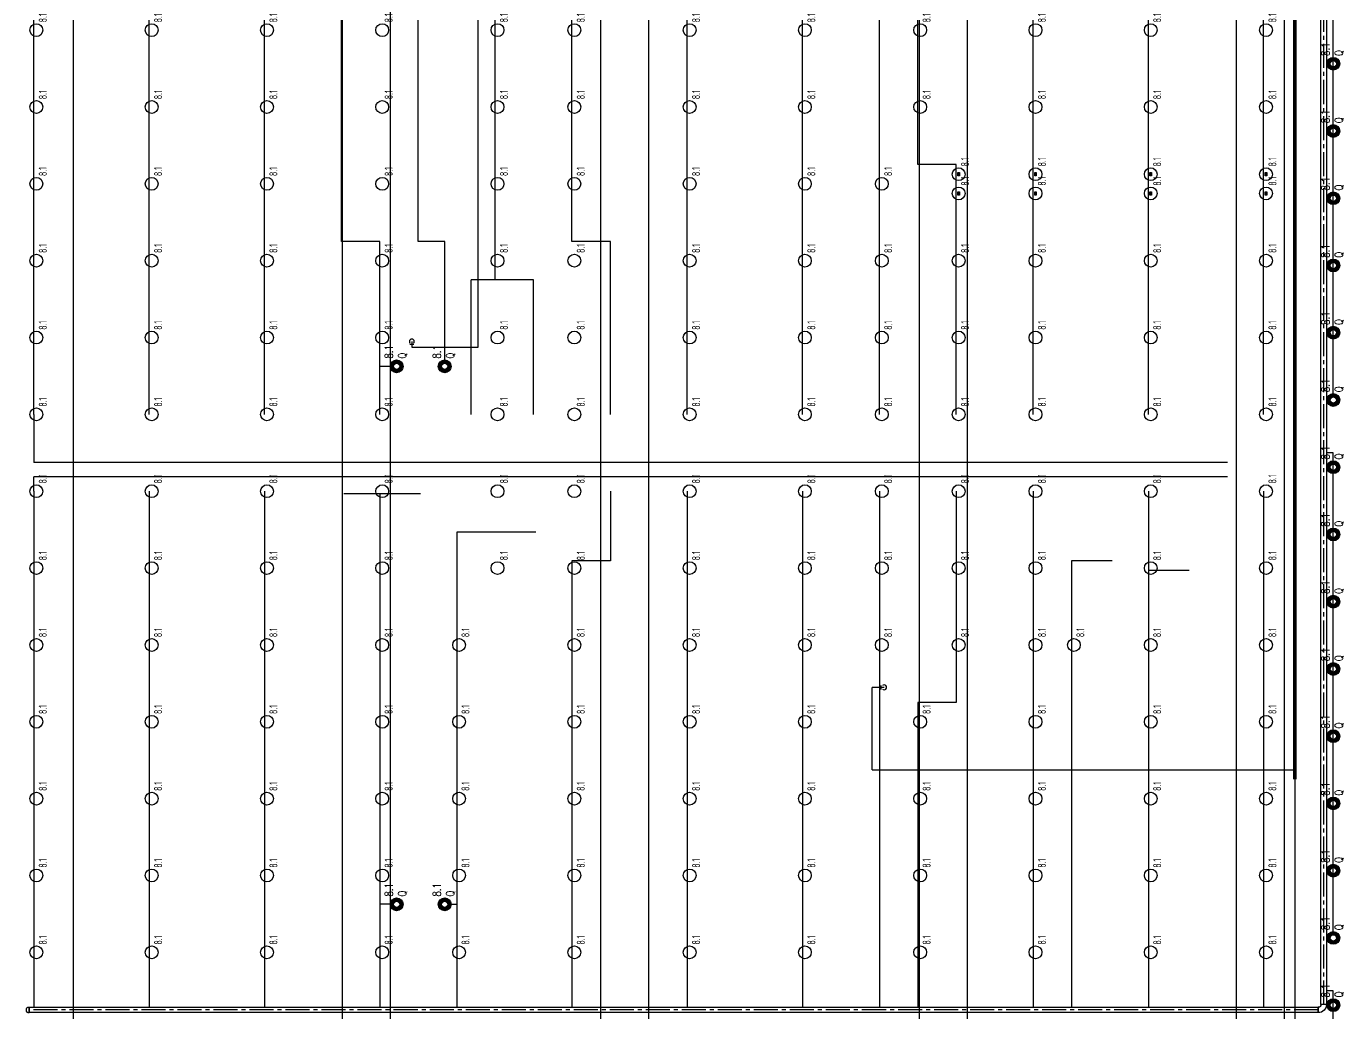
# Model space of a CAD drawing. Header units: millimetres. Extents: x -192235 to 515711, y 45168 to 947868.
# Drawn here: x 147686 to 188824, y 655816 to 686619 of the extents above; entities that cross this region are included whole.
import ezdxf
from ezdxf.enums import TextEntityAlignment as Align

# ---------------------------------------------------------------- set-up
doc = ezdxf.new("R2010")
doc.units = ezdxf.units.MM
doc.header["$LTSCALE"] = 1000
doc.linetypes.add('CENTER2', pattern=[1.125, 0.75, -0.125, 0.125, -0.125])
for name, color, linetype in [('F-HS-LINE4', 140, 'Continuous'), ('F-SK-CEN', 1, 'CENTER2'), ('F-SK-LINE2', 2, 'Continuous'), ('F-SK-LINE3', 100, 'Continuous'), ('F-SK-LINE4', 140, 'Continuous'), ('F-SK-UP-QR-T68-K8.1', 40, 'Continuous'), ('X-F2-L30-FS-EQ$0$F-SK-DN-QR-T68-K8.1', 200, 'Continuous'), ('X-F2-L30-FS-EQ$0$F-SK-JOINT', 100, 'Continuous')]:
    doc.layers.add(name, color=color, linetype=linetype)
doc.styles.add('aa-txt', font='simplex.shx', dxfattribs={"width": 0.7, "bigfont": 'chineset.shx'})
doc.styles.add('X-F2-L30-FS-EQ$0$aa-txt', font='isocp.shx', dxfattribs={"bigfont": 'chineset.shx'})

# ---------------------------------------------------------------- blocks, each defined once
blk = doc.blocks.new('A$C2BF84FDE')
blk.add_line((12.5, -18.7), (-12.5, -18.7))
blk.add_arc((0, 0), 15, 315, 225)
blk = doc.blocks.new('A$Ca907f438')
at = {"layer": 'F-HS-LINE4'}
for p, q in [((243875, -14725), (243700, -14725)), ((243700, -14725), (243700, -16800)), ((243700, -16800), (263500, -16800)), ((230500, -29100), (230500, -42300)), ((230500, -29100), (233075, -29100)), ((233075, -29475), (233075, -29100)), ((230200, -42300), (201100, -42300))]:
    blk.add_line(p, q, dxfattribs=at)
at = {"layer": 'F-HS-LINE4', "const_width": 114}
blk.add_lwpolyline([(230200, -42300), (263500, -42300)], dxfattribs=at)
at = {"layer": 'F-HS-LINE4', "xscale": 5, "yscale": 5, "zscale": 5}
for p, rotation in [((243875, -14725), 270), ((233075, -29475), 180)]:
    blk.add_blockref('A$C2BF84FDE', p, dxfattribs=dict(at, rotation=rotation))
blk = doc.blocks.new('X-F2-L30-FS-EQ$0$FS01-81')
blk.add_circle((0, 0), 1)
at = {"style": 'X-F2-L30-FS-EQ$0$aa-txt', "width": 0.8}
blk.add_text('8.1', height=1.25, dxfattribs=at).set_placement((1.2, -1), align=Align.MIDDLE_LEFT)
blk = doc.blocks.new('X-F2-L30-FS-EQ$0$A$C09067C22')
blk.add_hatch(color=256).paths.add_polyline_path([(25, 50), (-25, 50), (-25, -50), (25, -50)])
blk.add_lwpolyline([(-25, 50), (25, 50), (25, -50), (-25, -50)], close=True)
blk = doc.blocks.new('X-F2-L30-FS-EQ')
at = {"layer": 'X-F2-L30-FS-EQ$0$F-SK-DN-QR-T68-K8.1', "xscale": 200, "yscale": 200, "zscale": 200}
for p in [(193800, 42000), (196200, 42000), (198600, 42000), (201000, 42000), (203400, 42000), (205800, 42000), (208200, 42000), (210600, 42000), (213000, 42000), (215400, 42000), (217800, 42000), (220200, 42000), (222600, 42000), (193800, 38400), (196200, 38400), (198600, 38400), (201000, 38400), (203400, 38400), (205800, 38400), (208200, 38400), (210600, 38400), (213000, 38400), (215400, 38400), (217800, 38400), (220200, 38400), (222600, 38400), (193800, 34800), (196200, 34800), (198600, 34800), (201000, 34800), (203400, 34800), (205800, 34800), (208200, 34800), (210600, 34800), (213000, 34800), (215400, 34800), (217800, 34800), (220200, 34800), (222600, 34800), (193800, 31200), (196200, 31200), (198600, 31200), (201000, 31200), (203400, 31200), (205800, 31200), (208200, 31200), (210600, 31200), (213000, 31200), (215400, 31200), (217800, 31200), (220200, 31200), (222600, 31200), (193800, 28800), (196200, 28800), (198600, 28800), (201000, 28800), (203400, 28800), (205800, 27600), (208200, 27600), (210600, 27600), (213000, 27600), (215400, 27600), (217800, 27600), (220200, 27600), (222600, 27600), (193800, 25200), (196200, 25200), (198600, 25200), (201000, 25200), (203400, 25200), (205800, 25200), (208200, 25200), (210600, 25200), (213000, 25200), (215400, 25200), (217800, 25200), (220200, 25200), (222600, 25200), (193800, 21600), (196200, 21600), (198600, 21600), (201000, 21600), (203400, 21600), (205800, 21600), (208200, 21600), (210600, 21600), (213000, 21600), (215400, 21600), (217800, 21600), (220200, 21600), (222600, 21600), (193800, 18000), (196200, 18000), (198600, 18000), (201000, 18000), (203400, 18000), (205800, 18000), (208200, 18000), (210600, 18000), (213000, 18000), (215400, 18000), (217800, 18000), (220200, 18000), (222600, 18000), (203400, 15600), (205800, 15600), (208200, 15600), (210600, 15600), (213000, 15600), (215400, 15600), (217800, 15600), (193800, 14400), (196200, 14400), (198600, 14400), (201000, 14400), (220200, 14400), (222600, 14400), (203400, 13200), (205800, 13200), (208200, 13200), (210600, 13200), (213000, 13200), (215400, 13200), (217500, 13200), (218100, 13200), (193800, 10800), (196200, 10800), (198600, 10800), (201000, 10800), (203400, 10800), (205800, 10800), (208200, 10800), (210600, 10800), (213000, 10800), (215400, 10800), (217500, 10800), (218100, 10800), (220200, 10800), (222600, 10800), (203400, 9600), (193800, 7200), (196200, 7200), (198600, 7200), (201000, 7200), (203400, 7200), (205800, 7200), (208200, 7200), (210600, 7200), (213000, 7200), (215400, 7200), (217500, 7200), (218100, 7200), (220200, 7200), (222600, 7200), (193800, 3600), (196200, 3600), (198600, 3600), (201000, 3600), (203400, 3600), (205800, 3600), (208200, 3600), (210600, 3600), (213000, 3600), (215400, 3600), (217500, 3600), (218100, 3600), (220200, 3600), (222600, 3600)]:
    blk.add_blockref('X-F2-L30-FS-EQ$0$FS01-81', p, dxfattribs=at)
at = {"layer": 'X-F2-L30-FS-EQ$0$F-SK-JOINT', "rotation": 270}
for p in [(217500, 13200), (218100, 13200), (217500, 10800), (218100, 10800), (217500, 7200), (218100, 7200), (217500, 3600), (218100, 3600)]:
    blk.add_blockref('X-F2-L30-FS-EQ$0$A$C09067C22', p, dxfattribs=at)
blk = doc.blocks.new('FS02-Q-81')
at = {"const_width": 0.5}
blk.add_lwpolyline([(-0.75, 0, 1), (0.75, 0, 1)], format="xyb", close=True, dxfattribs=at)
for radius in [1, 0.5]:
    blk.add_circle((0, 0), radius)
at = {"style": 'aa-txt', "width": 0.8}
for s, p in [('8.1', (1.2, 0.6)), ('Q', (1.2, -1.5))]:
    blk.add_text(s, height=1.25, dxfattribs=at).set_placement(p)
blk = doc.blocks.new('CA-6')
for p, q in [((8.4, 0), (-8.4, 0)), ((-8.4, -4.3), (-8.4, 0)), ((8.4, -4.3), (8.4, 0))]:
    blk.add_line(p, q)
for centre, radius, start, end in [((-5.1, -4.3), 3.28, 180, 241.9431), ((0, 5.3), 14.2, 241.9431, 298.0569), ((5.1, -4.3), 3.28, 298.0569, 0)]:
    blk.add_arc(centre, radius, start, end)
blk = doc.blocks.new('901-6')
for p, q in [((-8.4, 0), (8.4, 0)), ((16.8, 25.2), (16.8, 8.4))]:
    blk.add_line(p, q)
for radius in [25.2, 8.41]:
    blk.add_arc((16.8, 0), radius, 90, 180)
blk = doc.blocks.new('A$C5919aa75')
at = {"layer": 'F-SK-CEN'}
for p, q in [((223000, -43032), (223000, -2775)), ((223168, -43200), (272332, -43200, 0))]:
    blk.add_line(p, q, dxfattribs=at)
at = {"layer": 'F-SK-LINE2'}
for p, q in [((239200, -2925), (239650, -2925)), ((239650, -40200), (239650, -2925)), ((240100, -40200), (240100, -2925)), ((241600, -2925), (240100, -2925))]:
    blk.add_line(p, q, dxfattribs=at)
at = {"layer": 'F-SK-LINE3'}
for p, q in [((239200, -2925), (223084, -2925)), ((241600, -2925), (258916, -2925)), ((239200, -6525), (223084, -6525)), ((241600, -6525), (258916, -6525)), ((239200, -10125), (223084, -10125)), ((241600, -10125), (258916, -10125)), ((239125, -12600), (239125, -15000)), ((247000, -12525), (258916, -12525)), ((247000, -13725), (247000, -12525)), ((239125, -13725), (223084, -13725)), ((226300, -14050), (226300, -13725)), ((241600, -13725), (247000, -13725)), ((243100, -14050), (243100, -13725)), ((247000, -14925), (256600, -14925)), ((247000, -15750), (247000, -14925)), ((226300, -15950), (226300, -16125)), ((243300, -15750), (247000, -15750)), ((237925, -16125), (223084, -16125)), ((237925, -18600), (237925, -16125)), ((241600, -16575), (245800, -16575)), ((245800, -18525), (245800, -16575)), ((245800, -17325), (258916, -17325)), ((241600, -18525), (245800, -18525)), ((237025, -19725), (223084, -19725)), ((237025, -20925), (237025, -19725)), ((247000, -19725), (258916, -19725)), ((247000, -20925), (247000, -19725)), ((239200, -20925), (237025, -20925)), ((241600, -20925), (247000, -20925)), ((239200, -23325), (223084, -23325)), ((241600, -23325), (258916, -23325)), ((239200, -26925), (223084, -26925)), ((241600, -26925), (258916, -26925)), ((239200, -29325), (223084, -29325)), ((241600, -29325), (258916, -29325)), ((232600, -30525), (223084, -30525)), ((232600, -31725), (232600, -30525)), ((249400, -30525), (258916, -30525)), ((249400, -31725), (249400, -30525)), ((239200, -31725), (232600, -31725)), ((241600, -31725), (249400, -31725)), ((239200, -34125), (223084, -34125)), ((241600, -34125), (258916, -34125)), ((237025, -35325), (223084, -35325)), ((237025, -36600), (237025, -35325)), ((239200, -37725), (223084, -37725)), ((236725, -39000), (236725, -37725)), ((241600, -37725), (258916, -37725)), ((239200, -41325), (223084, -41325)), ((241600, -41325), (258916, -41325)), ((208650, -43500), (223600, -43500)), ((223600, -43500), (223600, -43284, 0)), ((225450, -43500), (240400, -43500)), ((240400, -43500), (240400, -43284, 0)), ((242250, -43500), (257050, -43500))]:
    blk.add_line(p, q, dxfattribs=at)
at = {"layer": 'F-SK-LINE4'}
blk.add_lwpolyline([(223084, -43032), (222916, -43032), (222916, -2775), (223084, -2775)], close=True, dxfattribs=at)
at = {"layer": 'F-SK-LINE4', "elevation": 0}
blk.add_lwpolyline([(223168, -43284), (223168, -43116), (272332, -43116), (272332, -43284)], close=True, dxfattribs=at)
blk.add_blockref('X-F2-L30-FS-EQ', (31000, -45000))
at = {"layer": 'F-SK-LINE4', "xscale": -10, "yscale": 10, "zscale": 10, "rotation": 180}
for name, p in [('CA-6', (223000, -2775)), ('901-6', (223000, -43032))]:
    blk.add_blockref(name, p, dxfattribs=at)
at = {"layer": 'F-SK-UP-QR-T68-K8.1', "xscale": 200, "yscale": 200, "zscale": 200}
for p in [(226300, -14250), (243100, -14250), (226300, -15750), (243100, -15750), (223150, -43500), (225250, -43500), (227350, -43500), (229450, -43500), (231550, -43500), (233650, -43500), (235750, -43500), (237850, -43500), (239950, -43500), (242050, -43500), (244150, -43500), (246250, -43500), (248350, -43500), (250450, -43500), (252550, -43500)]:
    blk.add_blockref('FS02-Q-81', p, dxfattribs=at)

msp = doc.modelspace()

# ---------------------------------------------------------------- linework, layer by layer
for p, q in [((149161, 488079.7429), (149161, 756939.10946)), ((157557, 488079.7429), (157557, 756939.10946)), ((159056.99984, 488079.7429), (159056.99984, 756939.10946)), ((165622.25266, 488079.7429), (165622.25266, 756939.10946)), ((167121.81123, 488079.7429), (167121.81123, 756939.10946)), ((175579.43506, 488079.7429), (175579.43506, 756939.10946)), ((177079.04255, 488079.7429), (177079.04255, 756939.10946)), ((185475.04255, 488079.7429), (185475.04255, 756939.10946)), ((186975, 488079.7429), (186975, 756939.10946))]:
    msp.add_line(p, q)

# ---------------------------------------------------------------- block references
at = {"rotation": 90}
for name in ['A$C5919aa75', 'A$Ca907f438']:
    msp.add_blockref(name, (145000, 432900), dxfattribs=at)

doc.saveas('drawing.dxf')
